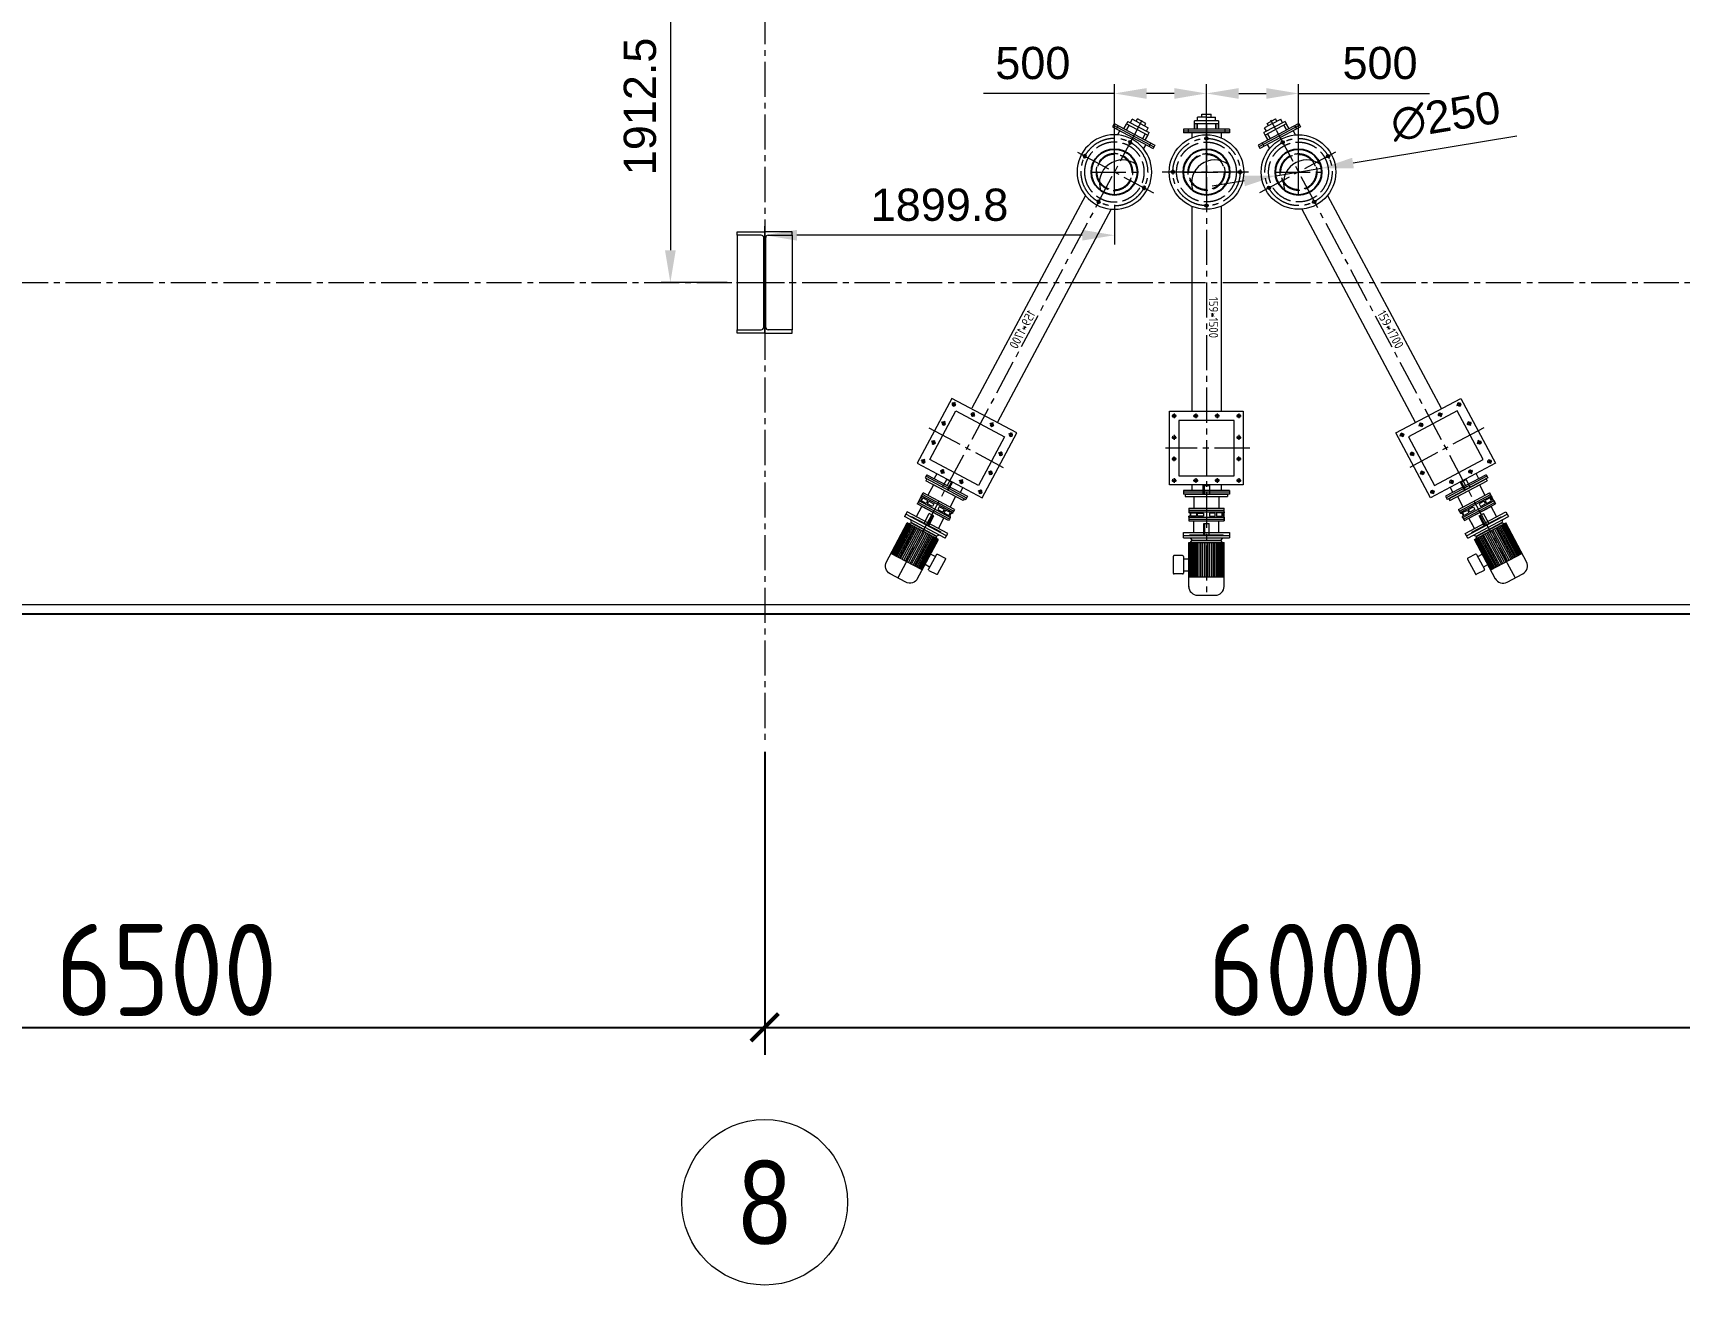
# Model space of a CAD drawing. Header units: millimetres. Extents: x 163705 to 1616509, y 81827 to 302547.
# Drawn here: x 878134 to 887076, y 137613 to 144415 of the extents above; entities that cross this region are included whole.
import ezdxf
from ezdxf.enums import TextEntityAlignment as Align

# ---------------------------------------------------------------- set-up
doc = ezdxf.new("R2010")
doc.units = ezdxf.units.MM
doc.header["$LTSCALE"] = 10
doc.linetypes.add('ACAD_ISO02W100', pattern=[15, 12, -3])
doc.linetypes.add('CENTER2', pattern=[28.575, 19.05, -3.175, 3.175, -3.175])
for name, color, linetype, lineweight in [('1-中心线', 1, 'CENTER2', 0), ('1-剖面线', 8, 'Continuous', 0), ('1-护栏', 4, 'Continuous', 18), ('1-标注', 3, 'Continuous', 0), ('1-虚线', 8, 'ACAD_ISO02W100', 0), ('1-钢构', 6, 'Continuous', 0)]:
    doc.layers.add(name, color=color, linetype=linetype, lineweight=lineweight)
doc.styles.add('ARIAL', font='arial.ttf', dxfattribs={"width": 0.7})
doc.styles.add('HZ', font='gbenor.shx', dxfattribs={"bigfont": 'gbcbig.shx'})
doc.styles.get("Standard").update_dxf_attribs({"font": 'arial.ttf'})
doc.dimstyles.new('100$0', dxfattribs={"dimscale": 100, "dimtxt": 5, "dimasz": 1.5, "dimexe": 1.5, "dimexo": 0.5, "dimtad": 1, "dimdec": 0, "dimdsep": 46, "dimtxsty": 'HZ', "dimblk": 'ARCHTICK', "dimcen": 2.5, "dimdle": 1, "dimclrd": 256, "dimclre": 256, "dimadec": 0, "dimazin": 0, "dimtfac": 1, "dimtdec": 0, "dimtmove": 0, "dimatfit": 3, "dimfxl": 0, "dimarcsym": 0})
doc.dimstyles.new('AM_GB50$0', dxfattribs={"dimscale": 50, "dimtxt": 3.5, "dimasz": 3.5, "dimexe": 1, "dimexo": 1, "dimgap": 1.5, "dimtad": 1, "dimdsep": 46, "dimtxsty": 'Standard', "dimcen": 0, "dimclrd": 256, "dimclre": 256, "dimclrt": 2, "dimadec": 0, "dimazin": 2, "dimtp": 0.1, "dimtm": 0.1, "dimtfac": 0.71, "dimtdec": 3, "dimtmove": 0, "dimatfit": 3, "dimfxl": 0, "dimlwd": -1, "dimlwe": -1, "dimarcsym": 0})
doc.dimstyles.new('AM_GB50$3', dxfattribs={"dimscale": 50, "dimtxt": 3.5, "dimasz": 3.5, "dimexe": 1, "dimexo": 1, "dimgap": 1.5, "dimtad": 1, "dimdsep": 46, "dimtxsty": 'Standard', "dimcen": 0, "dimclrd": 256, "dimclre": 256, "dimclrt": 2, "dimadec": 0, "dimazin": 2, "dimtp": 0.1, "dimtm": 0.1, "dimtfac": 0.71, "dimtdec": 3, "dimtmove": 0, "dimatfit": 3, "dimfxl": 0, "dimlwd": -1, "dimlwe": -1, "dimarcsym": 0})

# ---------------------------------------------------------------- blocks, each defined once
blk = doc.blocks.new('G$CEDFA10A2')
for p, q in [((0, 535), (0, 553)), ((0, 553), (150, 553)), ((300, 553), (150, 553)), ((300, 535), (300, 553)), ((131.5, 535), (0, 535)), ((0, 535), (0, 21)), ((144.5, 34), (144.5, 522)), ((155.5, 34), (155.5, 522)), ((168.5, 535), (300, 535)), ((300, 535), (300, 21)), ((0, 21), (131.5, 21)), ((0, 3), (0, 21)), ((150, 3), (0, 3)), ((150, 3), (300, 3)), ((300, 21), (168.5, 21)), ((300, 3), (300, 21))]:
    blk.add_line(p, q)
for centre, start, end in [((131.5, 522), 0, 90), ((168.5, 522), 90, 180), ((131.5, 34), 270, 0), ((168.5, 34), 180, 270)]:
    blk.add_arc(centre, 13, start, end)
at = {"layer": '1-中心线'}
for p, q in [((150, 0), (150, 556)), ((-3, 278), (303, 278))]:
    blk.add_line(p, q, dxfattribs=at)
blk.add_text('HC_SUPERPART', height=0.001).set_placement((150, 3))
blk = doc.blocks.new('_ArchTick')
at = {"const_width": 0.15}
blk.add_lwpolyline([(-0.5, -0.5), (0.5, 0.5)], dxfattribs=at)
blk = doc.blocks.new('*D220')
at = {"layer": '1-标注', "lineweight": -2, "transparency": 16777216}
for p, q in [((875609.1, 140509.5), (875609.1, 138862.8)), ((882109.1, 140509.5), (882109.1, 138862.8)), ((875509.1, 139012.8), (882209.1, 139012.8))]:
    blk.add_line(p, q, dxfattribs=at)
at = {"layer": 'Defpoints', "transparency": 16777216}
for p in [(875609.1, 140559.5), (882109.1, 140559.5), (882109.1, 139012.8)]:
    blk.add_point(p, dxfattribs=at)
at = {"layer": '1-标注', "lineweight": -2, "transparency": 16777216, "xscale": 150, "yscale": 150, "zscale": 150, "rotation": 180}
blk.add_blockref('_ArchTick', (875609.1, 139012.8), dxfattribs=at)
at = {"layer": '1-标注', "lineweight": -2, "transparency": 16777216, "xscale": 150, "yscale": 150, "zscale": 150}
blk.add_blockref('_ArchTick', (882109.1, 139012.8), dxfattribs=at)
at = {"layer": '1-标注', "transparency": 16777216, "insert": (878859.1, 139325.3), "char_height": 500, "attachment_point": 5, "style": 'HZ'}
blk.add_mtext('6500', dxfattribs=at)
blk = doc.blocks.new('*D221')
at = {"layer": '1-标注', "lineweight": -2, "transparency": 16777216}
for p, q in [((882109.1, 140509.5), (882109.1, 138862.8)), ((888109.1, 140509.5), (888109.1, 138862.8)), ((882009.1, 139012.8), (888209.1, 139012.8))]:
    blk.add_line(p, q, dxfattribs=at)
at = {"layer": 'Defpoints', "transparency": 16777216}
for p in [(882109.1, 140559.5), (888109.1, 140559.5), (888109.1, 139012.8)]:
    blk.add_point(p, dxfattribs=at)
at = {"layer": '1-标注', "lineweight": -2, "transparency": 16777216, "xscale": 150, "yscale": 150, "zscale": 150, "rotation": 180}
blk.add_blockref('_ArchTick', (882109.1, 139012.8), dxfattribs=at)
at = {"layer": '1-标注', "lineweight": -2, "transparency": 16777216, "xscale": 150, "yscale": 150, "zscale": 150}
blk.add_blockref('_ArchTick', (888109.1, 139012.8), dxfattribs=at)
at = {"layer": '1-标注', "transparency": 16777216, "insert": (885109.1, 139325.3), "char_height": 500, "attachment_point": 5, "style": 'HZ'}
blk.add_mtext('6000', dxfattribs=at)
blk = doc.blocks.new('G$CB201A50B')
blk.add_circle((128, 128), 125)
at = {"layer": '1-中心线'}
for p, q in [((128, 0), (128, 256)), ((0, 128), (256, 128))]:
    blk.add_line(p, q, dxfattribs=at)
at = {"layer": '1-剖面线'}
blk.add_arc((171.3, 68.6), 125, 53.19554, 199.00042, dxfattribs=at)
blk = doc.blocks.new('*D662')
at = {"layer": '1-标注', "transparency": 16777216}
for p, q in [((884508.9, 143581.6), (884508.9, 144136.6)), ((884683.9, 144086.6), (884833.9, 144086.6)), ((885008.9, 143581.6), (885008.9, 144136.6)), ((885008.9, 144086.6), (885719.9, 144086.6))]:
    blk.add_line(p, q, dxfattribs=at)
for points in [[(884683.9, 144115.7), (884683.9, 144057.4), (884508.9, 144086.6)], [(884833.9, 144115.7), (884833.9, 144057.4), (885008.9, 144086.6)]]:
    blk.add_solid(points, dxfattribs=at)
at = {"layer": 'Defpoints', "transparency": 16777216}
for p in [(884508.9, 144086.6), (884508.9, 143531.6), (885008.9, 143531.6)]:
    blk.add_point(p, dxfattribs=at)
at = {"layer": '1-标注', "transparency": 16777216, "insert": (885451.9, 144250.9), "char_height": 175, "attachment_point": 5}
blk.add_mtext('500', dxfattribs=at)
blk = doc.blocks.new('*D663')
at = {"layer": '1-标注', "transparency": 16777216}
for p, q in [((884008.9, 144086.6), (883297.8, 144086.6)), ((884008.9, 143581.6), (884008.9, 144136.6)), ((884333.9, 144086.6), (884183.9, 144086.6)), ((884508.9, 143581.6), (884508.9, 144136.6))]:
    blk.add_line(p, q, dxfattribs=at)
for points in [[(884183.9, 144115.7), (884183.9, 144057.4), (884008.9, 144086.6)], [(884333.9, 144115.7), (884333.9, 144057.4), (884508.9, 144086.6)]]:
    blk.add_solid(points, dxfattribs=at)
at = {"layer": 'Defpoints', "transparency": 16777216}
for p in [(884008.9, 144086.6), (884008.9, 143531.6), (884508.9, 143531.6)]:
    blk.add_point(p, dxfattribs=at)
at = {"layer": '1-标注', "transparency": 16777216, "insert": (883565.8, 144250.9), "char_height": 175, "attachment_point": 5}
blk.add_mtext('500', dxfattribs=at)
blk = doc.blocks.new('*D664')
at = {"layer": '1-标注', "transparency": 16777216}
for p, q in [((884008.9, 143481.6), (884008.9, 143266.4)), ((882109.1, 142831.6), (882109.1, 143366.4)), ((883833.9, 143316.4), (882284.1, 143316.4))]:
    blk.add_line(p, q, dxfattribs=at)
for points in [[(882284.1, 143345.6), (882284.1, 143287.2), (882109.1, 143316.4)], [(883833.9, 143345.6), (883833.9, 143287.2), (884008.9, 143316.4)]]:
    blk.add_solid(points, dxfattribs=at)
at = {"layer": 'Defpoints', "transparency": 16777216}
for p in [(884008.9, 143531.6), (882109.1, 143316.4), (882109.1, 142781.6)]:
    blk.add_point(p, dxfattribs=at)
at = {"layer": '1-标注', "transparency": 16777216, "insert": (883059, 143480.8), "char_height": 175, "attachment_point": 5}
blk.add_mtext('1899.8', dxfattribs=at)
blk = doc.blocks.new('A$C63304508')
for p, q in [((0, 56.2), (0, 41.2)), ((130, 56.2), (0, 56.2)), ((130, 41.2), (0, 41.2)), ((15.5, 41.2), (15.5, 20.2)), ((65, 20.2), (15.5, 20.2)), ((39, 20.2), (39, 5)), ((39, 5), (91, 5)), ((65, 20.2), (114.5, 20.2)), ((91, 20.2), (91, 5)), ((114.5, 41.2), (114.5, 20.2)), ((130, 41.2), (130, 56.2))]:
    blk.add_line(p, q)
at = {"layer": '1-中心线'}
blk.add_line((65, 61.2), (65, 0), dxfattribs=at)
blk = doc.blocks.new('A$Ca64258c1')
for p, q in [((0, 235), (0, 5)), ((0, 235), (12, 235)), ((12, 235), (12, 5)), ((12, 187.9), (46, 187.9)), ((12, 187.9), (75, 187.9)), ((12, 187.9), (12, 52.1)), ((76.1, 216), (76.1, 24)), ((76.1, 216), (86, 216)), ((86, 216), (95.8, 216)), ((87.1, 216), (87.1, 24)), ((95.8, 216), (95.8, 24)), ((95.8, 216), (100.9, 216)), ((100.9, 212), (100.9, 216)), ((104.9, 208), (116.1, 208)), ((120.1, 212), (120.1, 216)), ((125.4, 216), (120.1, 216)), ((125.3, 216), (125.3, 24)), ((125.4, 216), (135.3, 216)), ((135.1, 216), (135.1, 24)), ((135.3, 216), (135.3, 24)), ((135.3, 216), (145.1, 216)), ((145.1, 216), (145.1, 24)), ((208.1, 187.9), (145.1, 187.9)), ((145.1, 187.9), (145.1, 52.1)), ((208.1, 187.9), (174.1, 187.9)), ((208.1, 245), (208.1, -5)), ((224.1, 245), (208.1, 245)), ((224.1, 245), (224.1, -5)), ((102.9, 137), (119.1, 137)), ((102.9, 103), (119.1, 103)), ((0, 5), (12, 5)), ((12, 52.1), (75, 52.1)), ((144, 24), (76.1, 24)), ((87.1, 24), (77.2, 24)), ((95.8, 24), (86, 24)), ((96.9, 24), (100.9, 24)), ((100.9, 28), (100.9, 24)), ((104.9, 32), (116.1, 32)), ((120.1, 28), (120.1, 24)), ((125.4, 24), (121.4, 24)), ((125.4, 24), (135.3, 24)), ((135.3, 24), (145.1, 24)), ((208.1, 52.1), (145.1, 52.1)), ((208.1, -5), (224.1, -5))]:
    blk.add_line(p, q)
for points in [[(101.9, 174.4), (119.4, 174.4), (119.4, 204.5), (101.9, 204.5)], [(101.9, 65.6), (119.4, 65.6), (119.4, 35.5), (101.9, 35.5)]]:
    blk.add_lwpolyline(points, close=True)
for points in [[(119.1, 137), (119.1, 167.9), (102.9, 167.9), (102.9, 137)], [(119.1, 103), (119.1, 72.1), (102.9, 72.1), (102.9, 103)]]:
    blk.add_lwpolyline(points)
for centre, start, end in [((104.9, 212), 180, 270), ((116.1, 212), 270, 0), ((104.9, 28), 90, 180), ((116.1, 28), 0, 90)]:
    blk.add_arc(centre, 4, start, end)
blk = doc.blocks.new('2.2kW')
for p, q in [((224.1, 90), (220.1, 90)), ((220.1, -90), (220.1, 90)), ((224.1, 125), (238.1, 125)), ((224.1, -125), (224.1, 125)), ((238.1, -125), (238.1, 125)), ((262.1, -96), (262.1, 96)), ((505.1, 96), (262.1, 96)), ((448.9, 91.2), (262.1, 91.2)), ((448.9, -96), (448.9, 96)), ((0, 17.5), (-47, 17.5)), ((-47, -17.5), (-47, 17.5)), ((220.1, 14), (160.1, 14)), ((160.1, -14), (160.1, 14)), ((238.1, 87.9), (249.5, 78.6)), ((249.5, 78.6), (252.5, 78.6)), ((249.7, -78.6), (249.7, 78.6)), ((262.1, 86.4), (252.5, 78.6)), ((252.5, -78.6), (252.5, 78.6)), ((448.9, 86.4), (262.1, 86.4)), ((448.9, 81.6), (262.1, 81.6)), ((448.9, 76.8), (262.1, 76.8)), ((448.9, 72), (262.1, 72)), ((448.9, 67.2), (262.1, 67.2)), ((448.9, 59.5), (262.1, 59.5)), ((448.9, 51.8), (262.1, 51.8)), ((448.9, 44.2), (262.1, 44.2)), ((448.9, 36.5), (262.1, 36.5)), ((448.9, 26.9), (262.1, 26.9)), ((448.9, 17.3), (262.1, 17.3)), ((448.9, 7.7), (262.1, 7.7)), ((549.1, -48), (549.1, 48)), ((0, -11.5), (-47, -11.5)), ((0, -17.5), (-47, -17.5)), ((220.1, -8), (160.1, -8)), ((220.1, -14), (160.1, -14)), ((238.1, -87.9), (249.5, -78.6)), ((252.5, -78.6), (249.7, -78.6)), ((262.1, -86.4), (252.5, -78.6)), ((448.9, -1.9), (262.1, -1.9)), ((448.9, -11.5), (262.1, -11.5)), ((448.9, -21.1), (262.1, -21.1)), ((448.9, -30.7), (262.1, -30.7)), ((448.9, -40.3), (262.1, -40.3)), ((448.9, -48), (262.1, -48)), ((448.9, -55.7), (262.1, -55.7)), ((448.9, -63.4), (262.1, -63.4)), ((448.9, -71), (262.1, -71)), ((448.9, -75.8), (262.1, -75.8)), ((448.9, -80.6), (262.1, -80.6)), ((448.9, -86.4), (262.1, -86.4)), ((224.1, -90), (220.1, -90)), ((238.1, -125), (224.1, -125)), ((448.9, -91.2), (262.1, -91.2)), ((505.1, -96), (262.1, -96)), ((333.6, -129.3), (333.6, -175)), ((338.6, -124.3), (428.6, -124.3)), ((351.4, -124.3), (351.4, -96)), ((415.8, -124.3), (415.8, -96)), ((433.6, -129.3), (433.6, -175)), ((338.6, -180), (428.6, -180))]:
    blk.add_line(p, q)
for centre, radius, start, end in [((501.1, 48), 48, 0, 90), ((501.1, -48), 48, 270, 0), ((338.6, -129.3), 5, 90, 180), ((338.6, -175), 5, 180, 270), ((428.6, -129.3), 5, 0, 90), ((428.6, -175), 5, 270, 0)]:
    blk.add_arc(centre, radius, start, end)
at = {"xscale": -1, "rotation": 180}
blk.add_blockref('A$Ca64258c1', (0, 120), dxfattribs=at)
blk = doc.blocks.new('G$C0DC84897')
for p, q in [((86.2, 366.1), (86.2, 116.1)), ((86.2, 366.1), (106.2, 366.1)), ((96.2, 366.1), (96.2, 116.1)), ((106.2, 366.1), (106.2, 116.1)), ((2048.7, 366.1), (2068.7, 366.1)), ((2048.7, 366.1), (2048.7, 116.1)), ((2058.7, 366.1), (2058.7, 116.1)), ((2068.7, 366.1), (2068.7, 116.1)), ((106.2, 320.6), (132.5, 320.6)), ((504.9, 320.6), (1615.7, 320.6)), ((2018.7, 320.6), (2048.7, 320.6)), ((86.2, 116.1), (106.2, 116.1)), ((106.2, 161.6), (132.5, 161.6)), ((504.9, 161.6), (1615.7, 161.6)), ((2018.7, 161.6), (2048.7, 161.6)), ((2048.7, 116.1), (2068.7, 116.1))]:
    blk.add_line(p, q)
for points in [[(2018.7, 441.1), (2018.7, 41.1), (1618.7, 41.1), (1618.7, 441.1)], [(1968.7, 91.1), (1968.7, 391.1), (1668.7, 391.1), (1668.7, 91.1)], [(56.2, 306.1), (86.2, 306.1), (86.2, 306.1), (56.2, 306.1)], [(56.2, 291.1), (86.2, 291.1), (86.2, 291.1), (56.2, 291.1)], [(56.2, 191.1), (86.2, 191.1), (86.2, 191.1), (56.2, 191.1)], [(56.2, 176.1), (86.2, 176.1), (86.2, 176.1), (56.2, 176.1)]]:
    blk.add_lwpolyline(points, close=True)
for centre, radius in [((318.7, 241.1), 202.5), ((318.7, 423.6), 9), ((1643.2, 416.6), 9), ((1760.2, 416.6), 9), ((1877.2, 416.6), 9), ((1994.2, 416.6), 9), ((1643.2, 299.6), 9), ((1994.2, 299.6), 9), ((136.2, 240.9), 9), ((501.2, 240.9), 9), ((1643.2, 182.6), 9), ((1994.2, 182.6), 9), ((318.4, 58.6), 9), ((1643.2, 65.6), 9), ((1760.2, 65.6), 9), ((1877.2, 65.6), 9), ((1994.2, 65.6), 9)]:
    blk.add_circle(centre, radius)
at = {"layer": '1-中心线'}
for p, q in [((318.7, 468.8), (318.7, 0)), ((1818.7, 475.9), (1818.7, 19.4)), ((305.7, 423.6), (331.7, 423.6)), ((318.7, 410.6), (318.7, 436.6)), ((1630.2, 416.6), (1656.2, 416.6)), ((1643.2, 403.6), (1643.2, 429.6)), ((1747.2, 416.6), (1773.2, 416.6)), ((1760.2, 403.6), (1760.2, 429.6)), ((1890.2, 416.6), (1864.2, 416.6)), ((1877.2, 403.6), (1877.2, 429.6)), ((1981.2, 416.6), (2007.2, 416.6)), ((1994.2, 403.6), (1994.2, 429.6)), ((86.2, 341.1), (106.2, 341.1)), ((1630.2, 299.6), (1656.2, 299.6)), ((1643.2, 312.6), (1643.2, 286.6)), ((1981.2, 299.6), (2007.2, 299.6)), ((1994.2, 312.6), (1994.2, 286.6)), ((61.2, 241.1), (2617.8, 241.1)), ((123.2, 240.9), (149.2, 240.9)), ((136.2, 227.9), (136.2, 253.9)), ((488.2, 240.9), (514.2, 240.9)), ((501.2, 227.9), (501.2, 253.9)), ((1630.2, 182.6), (1656.2, 182.6)), ((1643.2, 169.6), (1643.2, 195.6)), ((1981.2, 182.6), (2007.2, 182.6)), ((1994.2, 169.6), (1994.2, 195.6)), ((86.2, 141.1), (106.2, 141.1)), ((305.4, 58.6), (331.4, 58.5)), ((318.5, 71.6), (318.4, 45.6)), ((1630.2, 65.6), (1656.2, 65.6)), ((1643.2, 52.6), (1643.2, 78.6)), ((1747.2, 65.6), (1773.2, 65.6)), ((1760.2, 52.6), (1760.2, 78.6)), ((1890.2, 65.6), (1864.2, 65.6)), ((1877.2, 52.6), (1877.2, 78.6)), ((1981.2, 65.6), (2007.2, 65.6)), ((1994.2, 52.6), (1994.2, 78.6))]:
    blk.add_line(p, q, dxfattribs=at)
blk.add_circle((318.7, 241.1), 182.5, dxfattribs=at)
at = {"layer": '1-虚线'}
for radius in [162.5, 100, 96]:
    blk.add_circle((318.7, 241.1), radius, dxfattribs=at)
blk.add_blockref('2.2kW', (2068.7, 241.1))
at = {"xscale": -1, "rotation": 270}
blk.add_blockref('A$C63304508', (0, 176.1), dxfattribs=at)
at = {"style": 'HZ'}
blk.add_text('159*1500', height=50, dxfattribs=at).set_placement((997.2, 254.5))
blk = doc.blocks.new('G$C2CBB079F')
for p, q in [((366.1, 2731.6), (116.1, 2731.6)), ((116.1, 2731.6), (116.1, 2711.6)), ((366.1, 2721.6), (116.1, 2721.6)), ((366.1, 2711.6), (116.1, 2711.6)), ((161.6, 2711.6), (161.6, 2685.4)), ((320.6, 2711.6), (320.6, 2685.4)), ((366.1, 2731.6), (366.1, 2711.6)), ((161.6, 2312.9), (161.6, 1002.1)), ((320.6, 2312.9), (320.6, 1002.1)), ((116.1, 569.1), (116.1, 549.1)), ((366.1, 569.1), (116.1, 569.1)), ((366.1, 559.1), (116.1, 559.1)), ((366.1, 549.1), (116.1, 549.1)), ((161.6, 599.1), (161.6, 569.1)), ((320.6, 599.1), (320.6, 569.1)), ((366.1, 569.1), (366.1, 549.1))]:
    blk.add_line(p, q)
for points in [[(176.1, 2761.6), (176.1, 2731.6), (176.1, 2731.6), (176.1, 2761.6)], [(191.1, 2761.6), (191.1, 2731.6), (191.1, 2731.6), (191.1, 2761.6)], [(291.1, 2761.6), (291.1, 2731.6), (291.1, 2731.6), (291.1, 2761.6)], [(306.1, 2761.6), (306.1, 2731.6), (306.1, 2731.6), (306.1, 2761.6)], [(441.1, 599.1), (41.1, 599.1), (41.1, 999.1), (441.1, 999.1)], [(91.1, 649.1), (391.1, 649.1), (391.1, 949.1), (91.1, 949.1)]]:
    blk.add_lwpolyline(points, close=True)
for centre, radius in [((241.1, 2499.1), 202.5), ((240.9, 2681.6), 9), ((58.6, 2499.4), 9), ((423.6, 2499.1), 9), ((240.9, 2316.6), 9), ((65.6, 974.6), 9), ((182.6, 974.6), 9), ((299.6, 974.6), 9), ((416.6, 974.6), 9), ((65.6, 857.6), 9), ((416.6, 857.6), 9), ((65.6, 740.6), 9), ((416.6, 740.6), 9), ((65.6, 623.6), 9), ((182.6, 623.6), 9), ((299.6, 623.6), 9), ((416.6, 623.6), 9)]:
    blk.add_circle(centre, radius)
at = {"layer": '1-中心线'}
for p, q in [((141.1, 2731.6), (141.1, 2711.6)), ((240.9, 2694.6), (240.9, 2668.6)), ((241.1, 2756.6), (241.1, 0)), ((341.1, 2731.6), (341.1, 2711.6)), ((227.9, 2681.6), (253.9, 2681.6)), ((58.6, 2512.4), (58.5, 2486.4)), ((423.6, 2512.1), (423.6, 2486.1)), ((468.8, 2499.1), (0, 2499.1)), ((71.6, 2499.4), (45.6, 2499.4)), ((410.6, 2499.1), (436.6, 2499.1)), ((240.9, 2329.6), (240.9, 2303.6)), ((227.9, 2316.6), (253.9, 2316.6)), ((65.6, 987.6), (65.6, 961.6)), ((182.6, 987.6), (182.6, 961.6)), ((299.6, 987.6), (299.6, 961.6)), ((416.6, 987.6), (416.6, 961.6)), ((52.6, 974.6), (78.6, 974.6)), ((169.6, 974.6), (195.6, 974.6)), ((312.6, 974.6), (286.6, 974.6)), ((403.6, 974.6), (429.6, 974.6)), ((52.6, 857.6), (78.6, 857.6)), ((65.6, 870.6), (65.6, 844.6)), ((403.6, 857.6), (429.6, 857.6)), ((416.6, 870.6), (416.6, 844.6)), ((475.9, 799.1), (19.4, 799.1)), ((52.6, 740.6), (78.6, 740.6)), ((65.6, 727.6), (65.6, 753.6)), ((403.6, 740.6), (429.6, 740.6)), ((416.6, 727.6), (416.6, 753.6)), ((65.6, 636.6), (65.6, 610.6)), ((182.6, 636.6), (182.6, 610.6)), ((299.6, 636.6), (299.6, 610.6)), ((416.6, 636.6), (416.6, 610.6)), ((52.6, 623.6), (78.6, 623.6)), ((169.6, 623.6), (195.6, 623.6)), ((312.6, 623.6), (286.6, 623.6)), ((403.6, 623.6), (429.6, 623.6))]:
    blk.add_line(p, q, dxfattribs=at)
blk.add_circle((241.1, 2499.1), 182.5, dxfattribs=at)
at = {"layer": '1-虚线'}
for radius in [162.5, 100, 96]:
    blk.add_circle((241.1, 2499.1), radius, dxfattribs=at)
at = {"xscale": -1, "rotation": 180}
blk.add_blockref('A$C63304508', (176.1, 2817.8), dxfattribs=at)
at = {"rotation": 270}
blk.add_blockref('2.2kW', (241.1, 549.1), dxfattribs=at)
at = {"style": 'HZ'}
blk.add_text('159*1700', height=50, rotation=270, dxfattribs=at).set_placement((254.5, 1620.6))
blk = doc.blocks.new('*D669')
at = {"layer": '1-标注', "transparency": 16777216}
for p, q in [((886194.4, 143854.2), (885304.9, 143708.2)), ((884712.8, 143611.1), (884540.1, 143582.7)), ((884885.5, 143639.4), (885132.2, 143679.9))]:
    blk.add_line(p, q, dxfattribs=at)
for points in [[(885300.2, 143737), (885309.6, 143679.4), (885132.2, 143679.9)], [(884708.1, 143639.8), (884717.5, 143582.3), (884885.5, 143639.4)]]:
    blk.add_solid(points, dxfattribs=at)
at = {"layer": 'Defpoints', "transparency": 16777216}
for p in [(884885.5, 143639.4), (885132.2, 143679.9)]:
    blk.add_point(p, dxfattribs=at)
at = {"layer": '1-标注', "transparency": 16777216, "insert": (885808.6, 143962.4), "char_height": 175, "attachment_point": 5, "rotation": 9.31885}
blk.add_mtext('∅250', dxfattribs=at)
blk = doc.blocks.new('*D932')
at = {"layer": '1-标注', "transparency": 16777216}
for p, q in [((883109.1, 144972.1), (881546.7, 144972.1)), ((881596.7, 144797.1), (881596.7, 143234.6)), ((881906.1, 143059.6), (881546.7, 143059.6))]:
    blk.add_line(p, q, dxfattribs=at)
for points in [[(881567.5, 144797.1), (881625.8, 144797.1), (881596.7, 144972.1)], [(881567.5, 143234.6), (881625.8, 143234.6), (881596.7, 143059.6)]]:
    blk.add_solid(points, dxfattribs=at)
at = {"layer": 'Defpoints', "transparency": 16777216}
for p in [(883159.1, 144972.1), (881596.7, 143059.6), (881956.1, 143059.6)]:
    blk.add_point(p, dxfattribs=at)
at = {"layer": '1-标注', "transparency": 16777216, "insert": (881432.3, 144015.9), "char_height": 175, "attachment_point": 5, "rotation": 90}
blk.add_mtext('1912.5', dxfattribs=at)

msp = doc.modelspace()

# ---------------------------------------------------------------- linework, layer by layer
msp.add_lwpolyline([(872546.56, 141259.632), (921171.56, 141259.632), (921171.56, 151559.632), (872546.56, 151559.632)], close=True)
at = {"layer": '1-中心线'}
for p, q in [((882109.06, 152259.738), (882109.06, 140559.499)), ((858309.06, 143059.632), (923119.335, 143059.632))]:
    msp.add_line(p, q, dxfattribs=at)
at = {"layer": '1-护栏'}
msp.add_lwpolyline([(872596.56, 141309.632), (921121.56, 141309.632), (921121.56, 151509.632), (872596.56, 151509.632)], close=True, dxfattribs=at)
msp.add_circle((882109.06, 138062.793), 450, dxfattribs=at)

# ---------------------------------------------------------------- block references
for p in [(883880.856, 143531.632), (884380.856, 143531.632), (884880.856, 143531.632)]:
    msp.add_blockref('G$CB201A50B', p)
at = {"layer": '1-剖面线', "xscale": -1, "rotation": 331.9275130641406}
msp.add_blockref('G$C2CBB079F', (883045.497, 141341.091), dxfattribs=at)
at = {"layer": '1-剖面线'}
for name, p, rotation in [('G$C0DC84897', (884267.8, 143978.332), 270), ('G$C2CBB079F', (885972.215, 141341.091), 28.07248693585939)]:
    msp.add_blockref(name, p, dxfattribs=dict(at, rotation=rotation))
at = {"layer": '1-钢构'}
msp.add_blockref('G$CEDFA10A2', (881959.06, 142781.632), dxfattribs=at)

# ---------------------------------------------------------------- texts
at = {"layer": '1-护栏', "style": 'ARIAL', "width": 0.8}
msp.add_text('8', height=450, dxfattribs=at).set_placement((882109.06, 138062.793), align=Align.MIDDLE_CENTER)

# ---------------------------------------------------------------- dimensions: what is measured, and where the dimension line sits
at = {"layer": '1-标注'}
dim = msp.add_linear_dim(base=(881596.656, 143059.632), p1=(883159.06, 144972.132), p2=(881956.06, 143059.632), angle=90, dimstyle='AM_GB50$0', override={"dimtmove": 1}, dxfattribs=at)
dim.commit()
dim.dimension.update_dxf_attribs({"geometry": '*D932', "text_midpoint": (881432.306, 144015.882)})
for base, p1, p2, picture, middle in [((884008.856, 144086.564), (884508.856, 143531.632), (884008.856, 143531.632), '*D663', (883565.831, 144250.914)), ((882109.06, 143316.405), (884008.856, 143531.632), (882109.06, 142781.632), '*D664', (883058.958, 143480.755))]:
    dim = msp.add_linear_dim(base=base, p1=p1, p2=p2, dimstyle='AM_GB50$0', dxfattribs=at)
    dim.commit()
    dim.dimension.update_dxf_attribs({"geometry": picture, "text_midpoint": middle})
dim = msp.add_linear_dim(base=(884508.856, 144086.564), p1=(885008.856, 143531.632), p2=(884508.856, 143531.632), dimstyle='AM_GB50$0', dxfattribs=at)
dim.commit()
dim.dimension.update_dxf_attribs({"geometry": '*D662', "text_midpoint": (885451.881, 144086.564), "dimtype": 160})
dim = msp.add_diameter_dim_2p(p1=(884885.506, 143639.391), p2=(885132.206, 143679.873), dimstyle='AM_GB50$3', dxfattribs=at)
dim.commit()
dim.dimension.update_dxf_attribs({"geometry": '*D669', "text_midpoint": (885808.613, 143962.375)})
for base, p1, p2, picture, middle in [((882109.06, 139012.793), (875609.06, 140559.499), (882109.06, 140559.499), '*D220', (878859.06, 139325.293)), ((888109.06, 139012.793), (882109.06, 140559.499), (888109.06, 140559.499), '*D221', (885109.06, 139325.293))]:
    dim = msp.add_linear_dim(base=base, p1=p1, p2=p2, dimstyle='100$0', override={"dimtol": 0, "dimlim": 0, "dimtdec": 8, "dimtix": 1}, dxfattribs=at)
    dim.commit()
    dim.dimension.update_dxf_attribs({"geometry": picture, "text_midpoint": middle})

doc.saveas('drawing.dxf')
